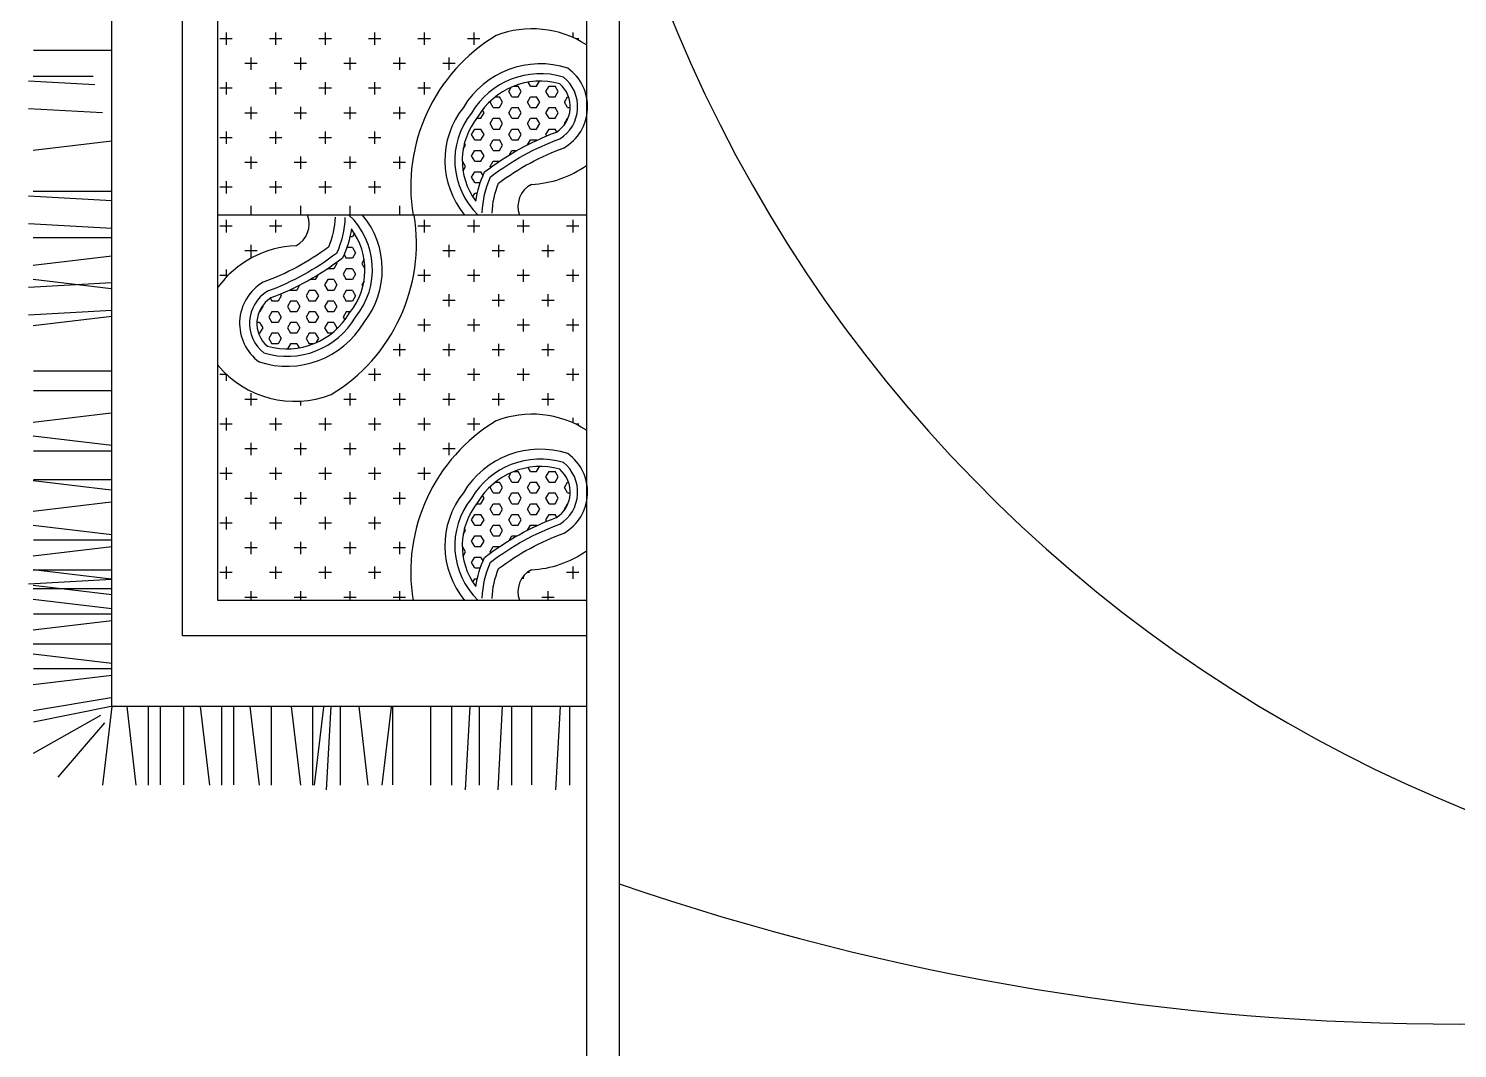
# Model space of a CAD drawing. Header units: millimetres. Extents: x -20622 to 21990, y -10877 to 8500.
# Drawn here: x -6220 to -4911, y 5775 to 6710 of the extents above; entities that cross this region are included whole.
import ezdxf

# ---------------------------------------------------------------- set-up
doc = ezdxf.new("R2010")
doc.units = ezdxf.units.MM
doc.layers.add('FURNITURE', color=80, linetype='Continuous', lineweight=30)

msp = doc.modelspace()

# ---------------------------------------------------------------- hatches: boundary and pattern name
at = {"layer": 'FURNITURE'}
h = msp.add_hatch(dxfattribs=at)
h.set_pattern_fill('HEX', color=256, scale=45.36000000000001, angle=179.999999927751, style=0)
h.set_pattern_definition([(359.999999927751, (-19453.46512508125, 9004.26003103231), (1.238376239774047e-08, 9.820728081360002), [5.670000000000001, -11.34]), (119.999999927751, (-19453.46512508125, 9004.26003103231), (-8.505000008308851, -4.910364029955345), [5.670000000000002, -11.34]), (59.99999992775103, (-19447.79512498074, 9004.260031025162), (-8.50499999592509, 4.910364051404654), [5.670000000000001, -11.34])])
edge = h.paths.add_edge_path()
edge.add_arc((-5716.933898749141, 6538.092340234954), 94.50566855465463, 154.7059493319536, 171.753495280778, ccw=False)
edge.add_arc((-5650.53879801585, 6382.285671836665), 248.0810699109206, 110.29971903573929, 127.73852213746301, ccw=False)
edge.add_arc((-5751.704245114797, 6638.252756777629), 27.759336691257, 302.9498137866937, 409.0990008405736)
edge.add_arc((-5751.392181954138, 6595.367364859084), 66.31821612673532, 74.37381445702785, 149.9117372436145)
edge.add_arc((-5760.519630265127, 6589.054339795254), 62.39832555435676, 140.6541087769997, 216.8329980558783)
h = msp.add_hatch(dxfattribs=at)
h.set_pattern_fill('HEX', color=256, scale=45.36000000000001, angle=179.999999927751, style=0)
h.set_pattern_definition([(179.999999927751, (7718.5180754625, 4073.722070138809), (-1.238376239774047e-08, -9.820728081360002), [5.670000000000001, -11.34]), (299.999999927751, (7718.5180754625, 4073.722070138809), (8.505000008308851, 4.910364029955345), [5.669999999999963, -11.33999999999993]), (239.999999927751, (7712.848075478407, 4073.722070145959), (8.50499999592509, -4.910364051404654), [5.670000000000001, -11.34])])
edge = h.paths.add_edge_path()
edge.add_arc((-6018.0131508114, 6539.889760547792), 94.50566844134345, 334.7059495599163, 351.7534955087407, ccw=False)
edge.add_arc((-6084.40825148952, 6695.69642933399), 248.0810699124111, 290.2997190363597, 307.7385221380834, ccw=False)
edge.add_arc((-5983.242804387537, 6439.72934439256), 27.75933669125651, 122.9498137866921, 229.099000840575)
edge.add_arc((-5983.554867548794, 6482.61473631157), 66.31821612702146, 254.3738144576347, 329.9117372442229)
edge.add_arc((-5974.427419295415, 6488.927761301603), 62.39832555228859, 320.6541088636199, 396.8329981424974)
h = msp.add_hatch(dxfattribs=at)
h.set_pattern_fill('HEX', color=256, scale=45.36000000000001, angle=179.999999927751, style=0)
h.set_pattern_definition([(359.999999927751, (-19453.46512552658, 8651.099906323412), (1.238376239774047e-08, 9.820728081360002), [5.670000000000001, -11.34]), (119.999999927751, (-19453.46512552658, 8651.099906323412), (-8.505000008308851, -4.910364029955345), [5.670000000000002, -11.34]), (59.99999992775103, (-19447.79512542607, 8651.099906316264), (-8.50499999592509, 4.910364051404654), [5.670000000000001, -11.34])])
edge = h.paths.add_edge_path()
edge.add_arc((-5716.93389919447, 6184.932215526055), 94.50566855465463, 154.7059493319536, 171.753495280778, ccw=False)
edge.add_arc((-5650.538798458143, 6029.125547128232), 248.0810699124105, 110.2997190363595, 127.73852213808331, ccw=False)
edge.add_arc((-5751.704245554527, 6285.092632062211), 27.75933668195963, 302.9498137853606, 409.0990008392393)
edge.add_arc((-5751.392182408482, 6242.207240143201), 66.31821612243682, 74.37381444790176, 149.9117372344884)
edge.add_arc((-5760.519630710455, 6235.894215086356), 62.39832555435676, 140.6541087769997, 216.8329980558783)

# ---------------------------------------------------------------- linework, layer by layer
for p, q in [((-6039.212877872998, 6706.191583740008), (-6039.212877887298, 6694.851583742951)), ((-5993.852877883839, 6706.19158368281), (-5993.852877898138, 6694.851583685753)), ((-5948.49287789468, 6706.191583625612), (-5948.492877908979, 6694.851583628555)), ((-5903.13287790552, 6706.191583568414), (-5903.13287791982, 6694.851583571357)), ((-5857.772877916361, 6706.191583511216), (-5857.772877930661, 6694.851583514159)), ((-5812.412877927201, 6706.191583454018), (-5812.412877941501, 6694.851583456961)), ((-5721.692877948883, 6706.191583339622), (-5721.692877954403, 6701.813827842971)), ((-6143.977120317476, 6689.713190761668), (-6215.845857894937, 6689.713190852292)), ((-6033.542877896056, 6700.521583734796), (-6044.882877864242, 6700.521583749095)), ((-5988.182877906896, 6700.521583677598), (-5999.522877875082, 6700.521583691897)), ((-5942.822877917737, 6700.5215836204), (-5954.162877885923, 6700.521583634699)), ((-5897.462877928577, 6700.521583563202), (-5908.802877896763, 6700.521583577501)), ((-5852.102877939417, 6700.521583506003), (-5863.442877907603, 6700.521583520303)), ((-5806.742877950258, 6700.521583448805), (-5818.082877918444, 6700.521583463104)), ((-5716.022877971939, 6700.521583334409), (-5718.898502778559, 6700.521583338035)), ((-6010.862877988282, 6677.841583711152), (-6022.202877956468, 6677.841583725451)), ((-6016.532877965225, 6683.511583717295), (-6016.532877979525, 6672.171583720238)), ((-5965.502877999123, 6677.841583653953), (-5976.842877967309, 6677.841583668252)), ((-5971.172877976066, 6683.511583660097), (-5971.172877990366, 6672.17158366304)), ((-5920.142877893548, 6677.841583596755), (-5931.482877978149, 6677.841583611054)), ((-5925.812877986907, 6683.511583602899), (-5925.812878001207, 6672.171583605842)), ((-5874.782877904388, 6677.841583539557), (-5886.12287798899, 6677.841583553856)), ((-5880.452877881332, 6683.511583545701), (-5880.452877895632, 6672.171583548644)), ((-5829.422877915229, 6677.841583482359), (-5840.76287799983, 6677.841583496658)), ((-5835.092877892173, 6683.511583488503), (-5835.092877906472, 6672.171583491446)), ((-6161.11640428751, 6666.051163651514), (-6215.970257358618, 6666.051163720684)), ((-6159.598182725074, 6658.432285467576), (-6220.204717313627, 6661.80683689425)), ((-6033.542877953254, 6655.161583730735), (-6044.88287792144, 6655.161583745034)), ((-6039.212877930197, 6660.831583750849), (-6039.212877944496, 6649.491583738891)), ((-5988.182877964095, 6655.161583673537), (-5999.522877932281, 6655.161583687836)), ((-5993.852877941037, 6660.831583693651), (-5993.852877955336, 6649.491583681693)), ((-5942.822877974935, 6655.161583616339), (-5954.162877943121, 6655.161583630638)), ((-5948.492877951878, 6660.831583636453), (-5948.492877966177, 6649.491583624495)), ((-5897.462877985775, 6655.161583559141), (-5908.802877953961, 6655.16158357344)), ((-5903.132877962718, 6660.831583579255), (-5903.132877977018, 6649.491583567296)), ((-5852.102877996615, 6655.161583501943), (-5863.442877964801, 6655.161583516242)), ((-5857.772877973559, 6660.831583522056), (-5857.772877987859, 6649.491583510098)), ((-6016.532878022424, 6638.151583713235), (-6016.532878036724, 6626.811583716178)), ((-5971.172878033264, 6638.151583656037), (-5971.172878047564, 6626.81158365898)), ((-5925.812878044105, 6638.151583598838), (-5925.812878058405, 6626.811583601781)), ((-5880.45287793853, 6638.15158354164), (-5880.45287795283, 6626.811583544583)), ((-6152.388514472473, 6632.570376238489), (-6220.204717345732, 6636.346359557941)), ((-6010.86287804548, 6632.481583708022), (-6022.202878013666, 6632.481583722321)), ((-5965.502878056321, 6632.481583650824), (-5976.842878024507, 6632.481583665123)), ((-5920.142877950746, 6632.481583593626), (-5931.482878035347, 6632.481583607925)), ((-5874.782877961587, 6632.481583536428), (-5886.122878046188, 6632.481583550727)), ((-6039.212877987395, 6615.47158374772), (-6039.212878001694, 6604.131583749731)), ((-5993.852877998235, 6615.471583690522), (-5993.852878012534, 6604.131583692533)), ((-5948.492878009076, 6615.471583633323), (-5948.492878023375, 6604.131583635335)), ((-5903.132878019916, 6615.471583576125), (-5903.132878034216, 6604.131583578137)), ((-6143.977120422227, 6606.641555307706), (-6215.970257444236, 6598.152901734942)), ((-6033.542878010452, 6609.801583741576), (-6044.882877978638, 6609.801583755875)), ((-5988.182878021293, 6609.801583684378), (-5999.522877989479, 6609.801583698677)), ((-5942.822878032133, 6609.80158362718), (-5954.162878000319, 6609.801583641479)), ((-5897.462878042973, 6609.801583569982), (-5908.802878011159, 6609.801583584281)), ((-6010.862878102678, 6587.121583703962), (-6022.202878070864, 6587.121583718261)), ((-6016.532878079622, 6592.791583710105), (-6016.532878093922, 6581.451583712117)), ((-5965.502878113519, 6587.121583646764), (-5976.842878081705, 6587.121583661063)), ((-5971.172878090462, 6592.791583652907), (-5971.172878104762, 6581.451583654919)), ((-5920.142878007944, 6587.121583589565), (-5931.482878092545, 6587.121583603865)), ((-5925.812878101303, 6592.791583595709), (-5925.812878115603, 6581.451583597721)), ((-5874.782878018785, 6587.121583532367), (-5886.122878103386, 6587.121583546666)), ((-5880.452877995728, 6592.791583538511), (-5880.452878010028, 6581.451583540523)), ((-6143.977120480271, 6560.611472640459), (-6215.970257491575, 6560.611472731242)), ((-6033.54287806765, 6564.441583737515), (-6044.882878035836, 6564.441583751815)), ((-6039.212878044593, 6570.111583743659), (-6039.212878058892, 6558.771583746602)), ((-5988.182878078491, 6564.441583680317), (-5999.522878046677, 6564.441583694616)), ((-5993.852878055433, 6570.111583686461), (-5993.852878069732, 6558.771583689404)), ((-5942.822878089331, 6564.441583623119), (-5954.162878057517, 6564.441583637418)), ((-5948.492878066274, 6570.111583629263), (-5948.492878080573, 6558.771583632206)), ((-5897.462878100171, 6564.441583565921), (-5908.802878068357, 6564.44158358022)), ((-5903.132878077115, 6570.111583572065), (-5903.132878091415, 6558.771583575008)), ((-6143.977120490975, 6552.122818990883), (-6220.204717446584, 6556.367145904808)), ((-6016.53287813682, 6547.431583720946), (-6016.532878147464, 6538.991050766536)), ((-5971.17287814766, 6547.431583663748), (-5971.172878158304, 6538.991050709338)), ((-5925.812878158501, 6547.43158360655), (-5925.812878169145, 6538.99105065214)), ((-5880.452878052926, 6547.431583549352), (-5880.45287806357, 6538.991050594942)), ((-6039.212878089535, 6534.47145903152), (-6039.212878103834, 6523.131459034463)), ((-5993.852878100375, 6534.471458974322), (-5993.852878114674, 6523.131458977265)), ((-5857.772878132897, 6534.471458802727), (-5857.772878147196, 6523.13145880567)), ((-5812.412878143738, 6534.471458745529), (-5812.412878158037, 6523.131458748472)), ((-5767.052878154578, 6534.471458688331), (-5767.052878168877, 6523.131458691274)), ((-5721.692878165419, 6534.471458631133), (-5721.692878179718, 6523.131458634076)), ((-6143.97712052308, 6526.662341654574), (-6220.204717478689, 6530.9066685834)), ((-6033.542878112591, 6528.801459026307), (-6044.882878080777, 6528.801459040606)), ((-5988.182878123432, 6528.801458969109), (-5999.522878091618, 6528.801458983408)), ((-5852.102878155953, 6528.801458797515), (-5863.442878124139, 6528.801458811814)), ((-5806.742878166794, 6528.801458740317), (-5818.08287813498, 6528.801458754616)), ((-5761.382878177635, 6528.801458683119), (-5772.722878145821, 6528.801458697418)), ((-5716.022878188475, 6528.801458625921), (-5727.362878156661, 6528.80145864022)), ((-6143.977120533784, 6518.173688004998), (-6215.970257545088, 6518.17368809578)), ((-6010.862878204818, 6506.121459002663), (-6022.202878173004, 6506.121459016962)), ((-6016.532878181762, 6511.791459008807), (-6016.532878196062, 6500.451458996848)), ((-5829.422878131765, 6506.12145877387), (-5840.762878216367, 6506.12145878817)), ((-5835.092878108709, 6511.791458780014), (-5835.092878123008, 6500.451458768056)), ((-5784.062878142606, 6506.121458716672), (-5795.402878110792, 6506.121458730971)), ((-5789.732878119549, 6511.791458722816), (-5789.732878133848, 6500.451458710858)), ((-5738.702878153446, 6506.121458659474), (-5750.042878121632, 6506.121458673773)), ((-5744.37287813039, 6511.791458665618), (-5744.372878144689, 6500.45145865366)), ((-6143.977120555185, 6501.201864318264), (-6215.970257577193, 6492.71321075947)), ((-6144.565858137246, 6471.497060165824), (-6215.97025759325, 6479.980230278121)), ((-6037.618758914284, 6483.441459027386), (-6044.882878137975, 6483.441459036546)), ((-6039.212878146733, 6489.111459028391), (-6039.21287815595, 6481.802460461338)), ((-5852.102878213152, 6483.441458793454), (-5863.442878181338, 6483.441458807753)), ((-5857.772878190095, 6489.111458799598), (-5857.772878204394, 6477.771458802541)), ((-5806.742878223992, 6483.441458736256), (-5818.082878192178, 6483.441458750555)), ((-5812.412878200936, 6489.1114587424), (-5812.412878215235, 6477.771458745343)), ((-5761.382878234833, 6483.441458679058), (-5772.722878203019, 6483.441458693357)), ((-5767.052878211776, 6489.111458685202), (-5767.052878226075, 6477.771458688145)), ((-5716.022878245673, 6483.44145862186), (-5727.362878213859, 6483.441458636159)), ((-5721.692878222617, 6489.111458628004), (-5721.692878236916, 6477.771458630947)), ((-6143.977120585743, 6476.968681921524), (-6220.204717552057, 6472.724355199843)), ((-5829.422878188963, 6460.761458770741), (-5840.762878273565, 6460.76145878504)), ((-5835.092878165907, 6466.431458775954), (-5835.092878180206, 6455.091458778897)), ((-5784.062878199804, 6460.761458713543), (-5795.40287816799, 6460.761458727842)), ((-5789.732878176747, 6466.431458718755), (-5789.732878191046, 6455.091458721698)), ((-5738.702878210644, 6460.761458656345), (-5750.042878178831, 6460.761458670644)), ((-5744.372878187588, 6466.431458661557), (-5744.372878201887, 6455.0914586645)), ((-6143.977120617848, 6451.508204585214), (-6220.204717584162, 6447.263877863533)), ((-6143.977120624755, 6446.031099201453), (-6215.970257646763, 6437.542445641728)), ((-5857.772878247293, 6443.751458810439), (-5857.772878261592, 6432.41145879848)), ((-5812.412878258134, 6443.751458753241), (-5812.412878272433, 6432.411458741282)), ((-5767.052878268974, 6443.751458696042), (-5767.052878283273, 6432.411458684084)), ((-5721.692878279815, 6443.751458638844), (-5721.692878294114, 6432.411458626886)), ((-5852.10287827035, 6438.081458790325), (-5863.442878238536, 6438.081458804624)), ((-5806.74287828119, 6438.081458733127), (-5818.082878249376, 6438.081458747426)), ((-5761.382878292031, 6438.081458675929), (-5772.722878260217, 6438.081458690228)), ((-5716.022878302872, 6438.081458618731), (-5727.362878271058, 6438.08145863303)), ((-5874.782878235321, 6415.401458823879), (-5886.122878319922, 6415.401458838178)), ((-5880.452878212264, 6421.071458830022), (-5880.452878226563, 6409.731458832034)), ((-5829.422878246161, 6415.401458766681), (-5840.762878330763, 6415.40145878098)), ((-5835.092878223105, 6421.071458772824), (-5835.092878237404, 6409.731458774836)), ((-5784.062878257002, 6415.401458709483), (-5795.402878225188, 6415.401458723782)), ((-5789.732878233945, 6421.071458715626), (-5789.732878248245, 6409.731458717638)), ((-5738.702878267843, 6415.401458652284), (-5750.042878236029, 6415.401458666583)), ((-5744.372878244786, 6421.071458658428), (-5744.372878259085, 6409.73145866044)), ((-6144.565858232626, 6395.857781828465), (-6215.845858265483, 6395.857781918347)), ((-6038.444291857139, 6392.721459036138), (-6044.882878252372, 6392.721459044257)), ((-6039.212878267372, 6393.440491520283), (-6039.212878275428, 6387.051459038114)), ((-5897.462878316707, 6392.721458858364), (-5908.802878284893, 6392.721458872663)), ((-5903.132878293651, 6398.391458863576), (-5903.132878307951, 6387.051458866519)), ((-5852.102878327548, 6392.721458801166), (-5863.442878295734, 6392.721458815465)), ((-5857.772878304491, 6398.391458806378), (-5857.772878318791, 6387.051458809321)), ((-5806.742878338388, 6392.721458743968), (-5818.082878306574, 6392.721458758267)), ((-5812.412878315332, 6398.39145874918), (-5812.412878329632, 6387.051458752123)), ((-5761.382878349229, 6392.721458686769), (-5772.722878317415, 6392.721458701069)), ((-5767.052878326173, 6398.391458691982), (-5767.052878340472, 6387.051458694925)), ((-5716.02287836007, 6392.721458629571), (-5727.362878328256, 6392.72145864387)), ((-5721.692878337013, 6398.391458634784), (-5721.692878351313, 6387.051458637727)), ((-6144.565858255265, 6377.904071329245), (-6215.845858288122, 6377.904071419128)), ((-6016.532878353356, 6375.711458997556), (-6016.532878367656, 6364.371459000499)), ((-5925.812878375037, 6375.71145888316), (-5925.812878389337, 6364.371458886103)), ((-5880.452878269462, 6375.711458825962), (-5880.452878283762, 6364.371458828905)), ((-5835.092878280303, 6375.711458768764), (-5835.092878294603, 6364.371458771707)), ((-5789.732878291144, 6375.711458711566), (-5789.732878305444, 6364.371458714509)), ((-5744.372878301984, 6375.711458654368), (-5744.372878316284, 6364.371458657311)), ((-6010.862878376412, 6370.041458991413), (-6022.202878344599, 6370.041459005712)), ((-5971.172878373337, 6368.462986939886), (-5971.172878378497, 6364.371458943301)), ((-5920.142878281678, 6370.041458877016), (-5931.48287836628, 6370.041458891315)), ((-5874.782878292519, 6370.041458819818), (-5886.12287837712, 6370.041458834117)), ((-5829.42287830336, 6370.04145876262), (-5840.762878387961, 6370.041458776919)), ((-5784.0628783142, 6370.041458705422), (-5795.402878282386, 6370.041458719721)), ((-5738.702878325041, 6370.041458648224), (-5750.042878293227, 6370.041458662523)), ((-6144.565858281076, 6357.435558124529), (-6215.970257758474, 6348.952388191381)), ((-6039.212878318327, 6353.031459032041), (-6039.212878332626, 6341.691459034053)), ((-5993.852878329168, 6353.031458974843), (-5993.852878343467, 6341.691458976855)), ((-5948.492878340008, 6353.031458917645), (-5948.492878354307, 6341.691458919657)), ((-5903.132878350849, 6353.031458860447), (-5903.132878365149, 6341.691458862459)), ((-5857.772878361689, 6353.031458803249), (-5857.772878375989, 6341.69145880526)), ((-5812.41287837253, 6353.031458746051), (-5812.41287838683, 6341.691458748062)), ((-5721.692878394211, 6353.031458631654), (-5721.692878399732, 6348.653703120102)), ((-6143.977120773929, 6327.730753969674), (-6215.97025777453, 6336.219407710032)), ((-6033.542878341384, 6347.361459025898), (-6044.882878309571, 6347.361459040197)), ((-5988.182878352225, 6347.361458968699), (-5999.522878320411, 6347.361458982999)), ((-5942.822878363066, 6347.361458911501), (-5954.162878331252, 6347.3614589258)), ((-5897.462878373905, 6347.361458854303), (-5908.802878342091, 6347.361458868602)), ((-5852.102878384746, 6347.361458797105), (-5863.442878352932, 6347.361458811404)), ((-5806.742878395587, 6347.361458739907), (-5818.082878363773, 6347.361458754206)), ((-5716.022878417268, 6347.361458625511), (-5718.898503223888, 6347.361458629137)), ((-6010.862878433611, 6324.681459002253), (-6022.202878401797, 6324.681459016552)), ((-6016.532878410554, 6330.351459008397), (-6016.532878424854, 6319.011458996439)), ((-5965.502878444451, 6324.681458945055), (-5976.842878412637, 6324.681458959354)), ((-5971.172878421395, 6330.351458951199), (-5971.172878435695, 6319.011458939241)), ((-5920.142878338876, 6324.681458887857), (-5931.482878423478, 6324.681458902156)), ((-5925.812878432235, 6330.351458894001), (-5925.812878446535, 6319.011458882042)), ((-5874.782878349717, 6324.681458830659), (-5886.122878434318, 6324.681458844958)), ((-5880.452878326661, 6330.351458836803), (-5880.452878340961, 6319.011458824844)), ((-5829.422878360558, 6324.681458773461), (-5840.762878445159, 6324.68145878776)), ((-5835.092878337501, 6330.351458779604), (-5835.092878351801, 6319.011458767646)), ((-6144.565858324835, 6322.733306211503), (-6215.845858357692, 6322.733306301386)), ((-6033.542878398583, 6302.001459021837), (-6044.882878366769, 6302.001459036136)), ((-6039.212878375525, 6307.671459027981), (-6039.212878389824, 6296.331459030924)), ((-5988.182878409423, 6302.001458964639), (-5999.522878377609, 6302.001458978938)), ((-5993.852878386366, 6307.671458970783), (-5993.852878400665, 6296.331458973726)), ((-5942.822878420264, 6302.001458907441), (-5954.16287838845, 6302.00145892174)), ((-5948.492878397206, 6307.671458913585), (-5948.492878411505, 6296.331458916527)), ((-5897.462878431103, 6302.001458850243), (-5908.80287839929, 6302.001458864542)), ((-5903.132878408047, 6307.671458856386), (-5903.132878422347, 6296.331458859329)), ((-5852.102878441944, 6302.001458793045), (-5863.44287841013, 6302.001458807344)), ((-5857.772878418888, 6307.671458799188), (-5857.772878433188, 6296.331458802131)), ((-6144.565858369991, 6286.923175068656), (-6215.970257825994, 6295.406345194922)), ((-6144.565858358227, 6296.251682275059), (-6215.845858391084, 6296.251682364941)), ((-6016.532878467752, 6284.991459004336), (-6016.532878482052, 6273.651459007279)), ((-5971.172878478593, 6284.991458947138), (-5971.172878492893, 6273.651458950081)), ((-5925.812878489433, 6284.99145888994), (-5925.812878503733, 6273.651458892883)), ((-5880.452878383859, 6284.991458832742), (-5880.452878398159, 6273.651458835685)), ((-6144.565858384038, 6275.783169070342), (-6215.970257861436, 6267.299999138126)), ((-6010.862878490809, 6279.321458999124), (-6022.202878458995, 6279.321459013423)), ((-5965.502878501649, 6279.321458941926), (-5976.842878469835, 6279.321458956225)), ((-5920.142878396075, 6279.321458884728), (-5931.482878480676, 6279.321458899027)), ((-5874.782878406915, 6279.32145882753), (-5886.122878491517, 6279.321458841829)), ((-6039.212878432723, 6262.311459038821), (-6039.212878447022, 6250.971459026863)), ((-5993.852878443564, 6262.311458981623), (-5993.852878457863, 6250.971458969665)), ((-5948.492878454404, 6262.311458924425), (-5948.492878468704, 6250.971458912467)), ((-5903.132878465245, 6262.311458867227), (-5903.132878479545, 6250.971458855269)), ((-6143.977120876891, 6246.078364916419), (-6215.970257877492, 6254.567018656777)), ((-6033.542878455781, 6256.641459018708), (-6044.882878423967, 6256.641459033007)), ((-5988.182878466621, 6256.64145896151), (-5999.522878434807, 6256.641458975809)), ((-5942.822878477462, 6256.641458904312), (-5954.162878445648, 6256.641458918611)), ((-5897.462878488302, 6256.641458847113), (-5908.802878456488, 6256.641458861413)), ((-6143.977120890891, 6234.975590182741), (-6215.970257912901, 6226.486936609046)), ((-6144.565858427797, 6241.080917158248), (-6215.845858460654, 6241.08091724813)), ((-6010.862878548007, 6233.961458995063), (-6022.202878516193, 6233.961459009362)), ((-6016.53287852495, 6239.631459001207), (-6016.53287853925, 6228.29145900415)), ((-5965.502878558847, 6233.961458937865), (-5976.842878527033, 6233.961458952164)), ((-5971.172878535791, 6239.631458944009), (-5971.172878550091, 6228.291458946952)), ((-5920.142878453273, 6233.961458880667), (-5931.482878537874, 6233.961458894966)), ((-5925.812878546632, 6239.631458886811), (-5925.812878560931, 6228.291458889754)), ((-5874.782878464113, 6233.961458823469), (-5886.122878548715, 6233.961458837768)), ((-5880.452878441057, 6239.631458829613), (-5880.452878455357, 6228.291458832556)), ((-6143.977120928622, 6205.054515173932), (-6220.204717894936, 6200.810188437349)), ((-6144.565858472953, 6205.270786014469), (-6215.970257928957, 6213.753956127697)), ((-6143.977120917918, 6213.543168823508), (-6215.970257929222, 6213.54316891429)), ((-6033.542878512979, 6211.281459029548), (-6044.882878481165, 6211.281459043847)), ((-6039.212878489921, 6216.951459034761), (-6039.21287850422, 6205.611459037704)), ((-5988.182878523819, 6211.28145897235), (-5999.522878492005, 6211.281458986649)), ((-5993.852878500762, 6216.951458977563), (-5993.852878515061, 6205.611458980506)), ((-5942.82287853466, 6211.281458915152), (-5954.162878502846, 6211.281458929451)), ((-5948.492878511603, 6216.951458920365), (-5948.492878525902, 6205.611458923308)), ((-5897.4628785455, 6211.281458857954), (-5908.802878513686, 6211.281458872253)), ((-5903.132878522443, 6216.951458863166), (-5903.132878536743, 6205.611458866109)), ((-5767.052878566485, 6207.815963693847), (-5767.052878569265, 6205.611458694515)), ((-5761.382878578022, 6211.28145868636), (-5763.659002545043, 6211.281458689229)), ((-5716.022878588862, 6211.281458629162), (-5727.362878557048, 6211.281458643461)), ((-5721.692878565806, 6216.951458634374), (-5721.692878580106, 6205.611458637317)), ((-6143.977120946461, 6190.907599783775), (-6215.970257947061, 6199.396253524133)), ((-6143.977120939326, 6196.565861509454), (-6215.97025795063, 6196.565861600237)), ((-6016.532878582148, 6194.271458997147), (-6016.532878592792, 6185.830926057638)), ((-5971.172878592989, 6194.271458939948), (-5971.172878603633, 6185.83092600044)), ((-5925.81287860383, 6194.27145888275), (-5925.812878614473, 6185.830925943242)), ((-5880.452878498255, 6194.271458825552), (-5880.452878508899, 6185.830925886044)), ((-5744.372878530777, 6194.271458653958), (-5744.372878541421, 6185.830925714449)), ((-6143.977120962572, 6178.129970271413), (-6215.970257963174, 6186.618624012703)), ((-6010.862878605205, 6188.601458991934), (-6022.202878573391, 6188.601459006233)), ((-5965.502878616046, 6188.601458934736), (-5976.842878584232, 6188.601458949035)), ((-5920.142878510471, 6188.601458877538), (-5931.482878595072, 6188.601458891837)), ((-5874.782878521311, 6188.60145882034), (-5886.122878605913, 6188.601458834639)), ((-5738.702878553833, 6188.601458648745), (-5750.042878522019, 6188.601458663044)), ((-6143.977120976573, 6167.027195538667), (-6215.970257998582, 6158.538541979873)), ((-6144.565858513479, 6173.132522514174), (-6215.845858546336, 6173.132522604056)), ((-6143.9771210036, 6145.594774179433), (-6215.970258014904, 6145.594774270216)), ((-6143.977121025602, 6128.14537930609), (-6215.970258026204, 6136.634033047379)), ((-6143.977121039603, 6117.042604573344), (-6215.970258061612, 6108.55395101455)), ((-6144.565858576509, 6123.14793154885), (-6215.845858609366, 6123.147931638733)), ((-6144.565858609886, 6096.677931493232), (-6215.845858657977, 6084.596980672889)), ((-6144.565858620033, 6088.630926230075), (-6215.845858670895, 6074.353355118633)), ((-6143.97712107543, 6088.630926229333), (-6152.465774743145, 6016.637789170059)), ((-6130.308405121603, 6088.630926212097), (-6121.819751519037, 6016.637789131415)), ((-6110.788545662352, 6088.630926187482), (-6110.788545753134, 6016.637789117504)), ((-6099.774128616413, 6088.042188570316), (-6099.774128706296, 6016.76218856633)), ((-6078.26761817429, 6088.042188543197), (-6078.267618264174, 6016.762188539211)), ((-6063.085374513455, 6088.630926127329), (-6054.596720910889, 6016.637789046647)), ((-6043.565515054204, 6088.630926102715), (-6043.565515144986, 6016.637789032738)), ((-6032.551098008265, 6088.04218848555), (-6032.551098098149, 6016.762188481563)), ((-6017.368854347431, 6088.630926069682), (-6008.88020086128, 6016.637788989)), ((-5997.84899488818, 6088.630926045067), (-5997.848994978962, 6016.637788975089)), ((-5979.675578160957, 6088.630926022151), (-5971.186924558391, 6016.637788941469)), ((-5960.155718585291, 6088.630925997537), (-5960.155718676073, 6016.637788927559)), ((-5949.970773978715, 6088.042188381417), (-5958.453944134784, 6016.637788925414)), ((-5943.189378569648, 6088.630925976143), (-5947.433705512444, 6012.403328946958)), ((-5934.700724992716, 6088.630925965439), (-5934.700725083498, 6016.637788895461)), ((-5917.728901233339, 6088.630925944038), (-5909.240247630773, 6016.637788863356)), ((-5888.024097167512, 6088.042188303303), (-5896.507267207166, 6016.6377888473)), ((-5886.738173988273, 6088.042188301682), (-5886.738174078156, 6016.762188297696)), ((-5852.030438462087, 6088.630925861193), (-5852.030438552869, 6016.637788791215)), ((-5832.847848392837, 6088.630925837004), (-5832.84784848362, 6016.637788767026)), ((-5815.87602463346, 6088.630925815602), (-5820.120351576256, 6012.403328786419)), ((-5807.387371056528, 6088.630925804899), (-5807.38737114731, 6016.637788734921)), ((-5786.171220566892, 6088.630925778146), (-5790.415547393272, 6012.403328748961)), ((-5777.682566873544, 6088.630925767442), (-5777.682566964326, 6016.637788697464)), ((-5759.430303679404, 6088.042188141148), (-5759.430303769287, 6016.762188137162)), ((-5733.211221846566, 6088.630925711364), (-5737.455548672947, 6012.40332868218)), ((-5724.722568153218, 6088.63092570066), (-5724.722568244, 6016.637788630682)), ((-6154.379234983578, 6080.364848167055), (-6215.970258141246, 6045.401671891817)), ((-6150.659386993431, 6073.675934162308), (-6193.437496489352, 6023.880493192245))]:
    msp.add_line(p, q, dxfattribs=at)
for points in [[(-5709.097195740604, 6088.630925680956), (-6143.97712107543, 6088.630926229333), (-6143.97711949431, 7342.511300362919), (-4870.833465736438, 7342.511298757508), (-4870.833466231247, 6950.111796173728)], [(-5709.097195658892, 6153.43092567332), (-6079.177120942682, 6153.430926139984), (-6079.177119524984, 7277.711300287913), (-4935.633465869187, 7277.711298845925), (-4935.633466282284, 6950.11179625544)], [(-6046.777120876308, 6185.830926095776), (-6046.777119540322, 7245.311300236441), (-4968.033465935561, 7245.311298876164)], [(-4109.097197120953, 4920.111795214125), (-4109.097194561159, 6950.111795213193), (-5709.097194654291, 6950.111797230764), (-5709.097197214085, 4920.111797231695)], [(-5709.097195172708, 6538.991050378865), (-6046.777120547395, 6538.991050804674)], [(-5709.097195618036, 6185.830925669967), (-6046.777120992723, 6185.830926095776)]]:
    msp.add_lwpolyline(points, dxfattribs=at)
for points in [[(-4139.097197070962, 4981.913601752136), (-4139.097194689977, 6870.11179524916, 0.4142135623731124), (-4189.097194673494, 6920.111795315002), (-5629.097194617615, 6920.111797130817, 0.4142135623731097), (-5679.09719472723, 6870.111797191072), (-5679.097197108214, 4981.913603694047)], [(-5709.097194975953, 6695.023603466785, 0.2398898459585548), (-5791.925213663215, 6703.467956345179, 0.3064658726302407), (-5867.960538005482, 6538.99105057919)], [(-5795.517437030187, 6540.785345320114, -0.09025133795253606), (-5789.530401884901, 6568.297844997032, -0.07363654167371357), (-5729.660071460174, 6600.59512782313, 0.5411217863543134), (-5726.06784820633, 6673.563063477592, 0.3490391417785466), (-5821.860384176866, 6637.67719404414, 0.3549231788205707), (-5820.690529409821, 6538.991050519583)], [(-5804.584114682094, 6541.096054230598, -0.09750625641589006), (-5796.903809826349, 6574.097839882938, -0.07525265259921872), (-5733.581614464967, 6608.821574271312, 0.5209691084379954), (-5730.280581691215, 6665.375641666502, 0.3456067798843852), (-5814.384006649645, 6632.500753018106, 0.3900242836171294), (-5808.29649627025, 6538.991050503954)], [(-6046.777120720746, 6401.517513567291, 0.3224756214508726), (-5943.021835839118, 6374.51414481104, 0.3064658726302449), (-5866.986511496852, 6538.991050577961)], [(-5939.429612472148, 6537.196755851006, -0.09025133795253606), (-5945.416647617432, 6509.684256174088, -0.07363654167371357), (-6005.286978042161, 6477.386973347991, 0.5411217863543134), (-6008.879201296003, 6404.419037693528, 0.3490391417785465), (-5913.086665325467, 6440.304907126981, 0.3549231788205707), (-5914.256520092513, 6538.991050637567)], [(-5930.362934820239, 6536.886046925621, -0.09750625641589006), (-5938.0432397924, 6503.884261288182, -0.07525265259921872), (-6001.365435037366, 6469.160526899808, 0.5209691084379954), (-6004.666467927535, 6412.606459503687, 0.3456067798843852), (-5920.563042852689, 6445.481348153015, 0.3900242836171295), (-5926.650553232084, 6538.991050653196)], [(-5709.097195421282, 6341.863478742986, 0.2398898459585567), (-5791.925214108544, 6350.307831636281, 0.3064658726302407), (-5867.96053845081, 6185.830925870291)], [(-5795.517437475515, 6187.625220611216, -0.09025133795253605), (-5789.53040233023, 6215.137720288134, -0.07363654167371357), (-5729.660071905502, 6247.435003114231, 0.5411217863543134), (-5726.067848651659, 6320.402938768693, 0.3490391417785465), (-5821.860384622195, 6284.517069335242, 0.3549231788205707), (-5820.69052985515, 6185.830925810685)], [(-5804.584115127423, 6187.935929522631, -0.09750625641589006), (-5796.903810271678, 6220.93771517404, -0.07525265259921873), (-5733.581614910296, 6255.661449562414, 0.5209691084379954), (-5730.280582136544, 6312.215516958535, 0.3456067798843852), (-5814.384007094974, 6279.340628294306, 0.3900242836171294), (-5808.296496715579, 6185.830925795056)]]:
    msp.add_lwpolyline(points, format="xyb", dxfattribs=at)
for points in [[(-5810.462391791763, 6551.647500807163, -0.07452144396591523), (-5802.379017751266, 6578.471208813395, -0.07623832618237615), (-5736.605824679294, 6614.958584246901, 0.4993946391985515), (-5733.52870852707, 6659.234430764391, 0.3420739398306334), (-5808.774292926936, 6628.614908084682, 0.3452009433040969)], [(-5924.484657826985, 6526.334600363957, -0.07452144396591523), (-5932.568031751068, 6499.510892357725, -0.07623832618237616), (-5998.34122482304, 6463.023516923288, 0.4993946391985516), (-6001.418340975263, 6418.747670405798, 0.3420739398306333), (-5926.172756575397, 6449.367193086438, 0.3452009433040969)], [(-5810.462392237092, 6198.487376098265, -0.07452144396591523), (-5802.379018196594, 6225.311084104496, -0.07623832618237616), (-5736.605825124622, 6261.798459538933, 0.4993946391985515), (-5733.528708972399, 6306.074306041523, 0.3420739398306334), (-5808.774293372265, 6275.454783375783, 0.3452009433040968)]]:
    msp.add_lwpolyline(points, format="xyb", close=True, dxfattribs=at)
for centre, radius, start, end in [((-4409.17322674683, 7217.677604316195), 1319.598155245207, 195.7708109333364, 281.8099104775611), ((-5763.625096830865, 6660.616832845199), 93.60197375831217, 272.4675281211568, 305.6301508506544), ((-5749.382360467775, 6547.065371166005), 22.48900281268651, 117.0088137016053, 201.0408926658806), ((-5985.564689034558, 6530.916730005115), 22.48900281268651, 297.0088137016053, 21.04089266588064), ((-5971.321952671469, 6417.365268325921), 93.60197375831217, 92.46752812126086, 143.7193272294702), ((-5763.625097276194, 6307.456708136301), 93.60197375831217, 272.4675281211568, 305.6301508506544), ((-5749.382360913104, 6193.905246442206), 22.48900281268651, 117.0088137016053, 201.0408926658806), ((-4909.097193069989, 8169.587241151653), 2372.030084989045, 251.0576603830756, 288.9423394724665)]:
    msp.add_arc(centre, radius, start, end, dxfattribs=at)

doc.saveas('drawing.dxf')
